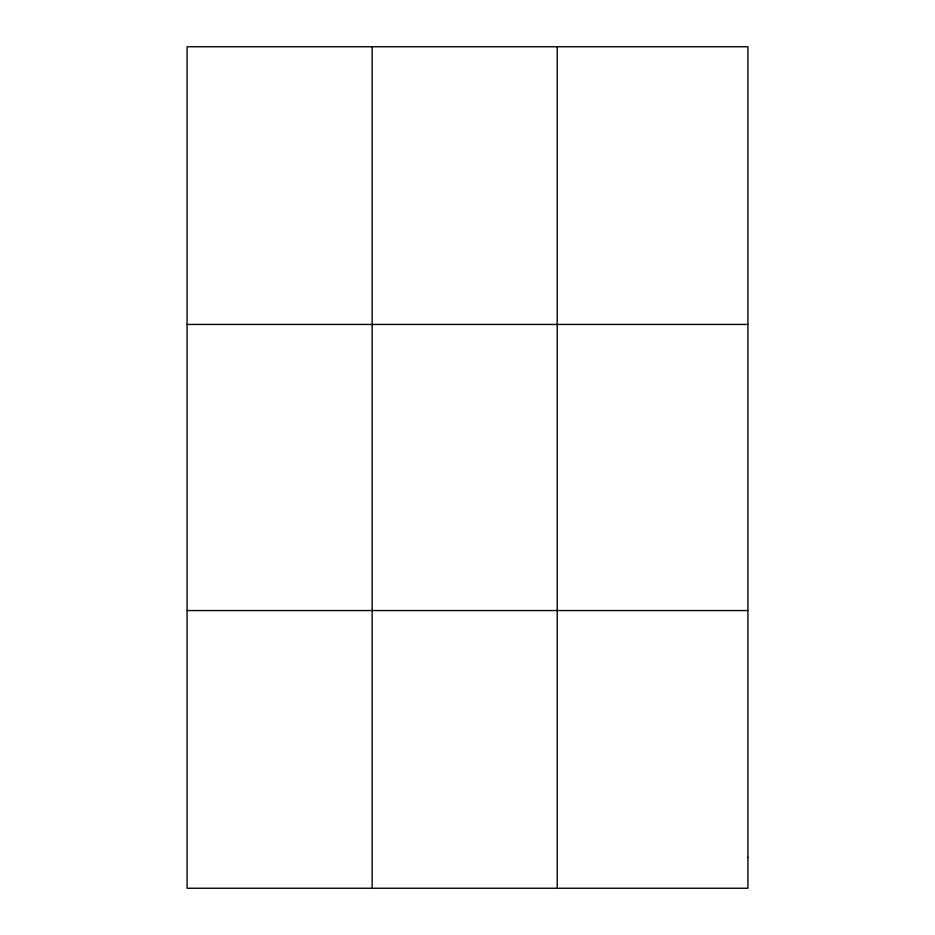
<?xml version="1.0" encoding="UTF-8"?>
<svg xmlns="http://www.w3.org/2000/svg" width="935" height="935" viewBox="0 0 935 935"><rect width="100%" height="100%" fill="white"/><g stroke="black" fill="none" stroke-linecap="round" stroke-linejoin="round"><path stroke-width="1.4" d="M372.165 46.75L372.165 888.25M557.225 46.75L557.225 888.25M187.094 324.445L747.906 324.445M187.094 610.555L747.906 610.555M747.906 857.395L747.906 888.25L187.094 888.25L187.094 46.75L747.906 46.75L747.906 857.395"/></g></svg>
